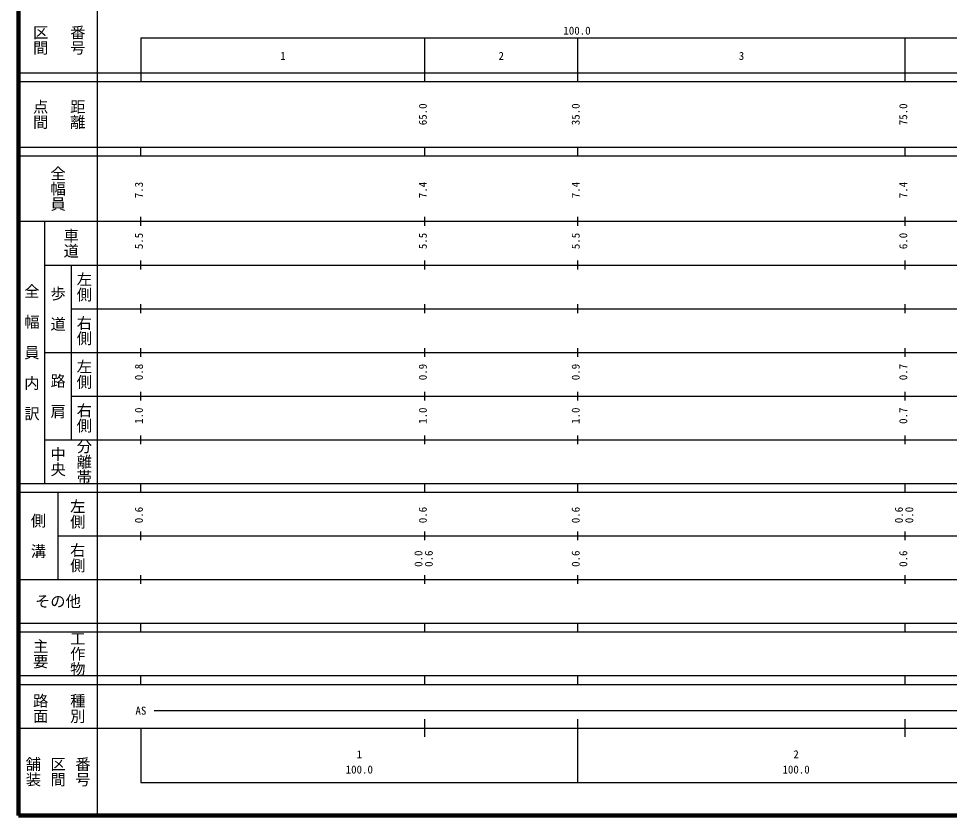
# Model space of a CAD drawing. Units: millimetres on the paper, enlarged 1000 times. Extents: x 40000 to 680000, y 20000 to 380000.
# Drawn here: x 40000 to 253099, y 20000 to 202409 of the extents above; entities that cross this region are included whole.
import ezdxf
from ezdxf.enums import TextEntityAlignment as Align

# ---------------------------------------------------------------- set-up
doc = ezdxf.new("R2010")
doc.units = ezdxf.units.MM
doc.header["$LTSCALE"] = 1000
doc.layers.add('M-TTL', color=2, linetype='Continuous', lineweight=140)
doc.layers.add('M-TTL-BAND', color=7, linetype='Continuous', lineweight=25)
doc.styles.add('@ＭＳ ゴシック', font='')
doc.styles.add('ＭＳ ゴシック', font='')
doc.styles.get('@ＭＳ ゴシック').set_extended_font_data('@MS Gothic')
doc.styles.get('ＭＳ ゴシック').set_extended_font_data('MS Gothic')

msp = doc.modelspace()

# ---------------------------------------------------------------- linework, layer by layer
at = {"layer": 'M-TTL'}
for p, q in [((40000, 380000), (40000, 20000)), ((40000, 20000), (680000, 20000))]:
    msp.add_line(p, q, dxfattribs=at)
at = {"layer": 'M-TTL-BAND'}
for p, q in [((58000, 370000), (58000, 20000)), ((68000, 198000), (579000, 198000)), ((68000, 198000), (68000, 188000)), ((133000, 188000), (133000, 198000)), ((168000, 188000), (168000, 198000)), ((243000, 188000), (243000, 198000)), ((40000, 190000), (579000, 190000)), ((40000, 188000), (579000, 188000)), ((40000, 173000), (579000, 173000)), ((68000, 171000), (68000, 173000)), ((133000, 171000), (133000, 173000)), ((168000, 171000), (168000, 173000)), ((243000, 171000), (243000, 173000)), ((40000, 171000), (579000, 171000)), ((40000, 156000), (579000, 156000)), ((46000, 96000), (46000, 156000)), ((68000, 155000), (68000, 157000)), ((133000, 155000), (133000, 157000)), ((168000, 155000), (168000, 157000)), ((243000, 155000), (243000, 157000)), ((46000, 146000), (579000, 146000)), ((52000, 146000), (52000, 106000)), ((68000, 145000), (68000, 147000)), ((133000, 145000), (133000, 147000)), ((168000, 145000), (168000, 147000)), ((243000, 145000), (243000, 147000)), ((68000, 135000), (68000, 137000)), ((133000, 135000), (133000, 137000)), ((168000, 135000), (168000, 137000)), ((243000, 135000), (243000, 137000)), ((52000, 136000), (579000, 136000)), ((46000, 126000), (579000, 126000)), ((68000, 125000), (68000, 127000)), ((133000, 125000), (133000, 127000)), ((168000, 125000), (168000, 127000)), ((243000, 125000), (243000, 127000)), ((52000, 116000), (579000, 116000)), ((68000, 115000), (68000, 117000)), ((133000, 115000), (133000, 117000)), ((168000, 115000), (168000, 117000)), ((243000, 115000), (243000, 117000)), ((68000, 105000), (68000, 107000)), ((133000, 105000), (133000, 107000)), ((168000, 105000), (168000, 107000)), ((243000, 105000), (243000, 107000)), ((46000, 106000), (579000, 106000)), ((40000, 96000), (579000, 96000)), ((68000, 94000), (68000, 96000)), ((133000, 94000), (133000, 96000)), ((168000, 94000), (168000, 96000)), ((243000, 94000), (243000, 96000)), ((40000, 94000), (579000, 94000)), ((49000, 94000), (49000, 74000)), ((49000, 84000), (579000, 84000)), ((68000, 83000), (68000, 85000)), ((133000, 83000), (133000, 85000)), ((168000, 83000), (168000, 85000)), ((243000, 83000), (243000, 85000)), ((68000, 73000), (68000, 75000)), ((133000, 73000), (133000, 75000)), ((168000, 73000), (168000, 75000)), ((243000, 73000), (243000, 75000)), ((40000, 74000), (579000, 74000)), ((40000, 64000), (579000, 64000)), ((68000, 62000), (68000, 64000)), ((133000, 62000), (133000, 64000)), ((168000, 62000), (168000, 64000)), ((243000, 62000), (243000, 64000)), ((40000, 62000), (579000, 62000)), ((40000, 52000), (579000, 52000)), ((68000, 50000), (68000, 52000)), ((133000, 50000), (133000, 52000)), ((168000, 50000), (168000, 52000)), ((243000, 50000), (243000, 52000)), ((40000, 50000), (579000, 50000)), ((71000, 44000), (565000, 44000)), ((133000, 38000), (133000, 42000)), ((168000, 27500), (168000, 42000)), ((243000, 38000), (243000, 42000)), ((40000, 40000), (579000, 40000)), ((68000, 40000), (68000, 27500)), ((68000, 27500), (579000, 27500))]:
    msp.add_line(p, q, dxfattribs=at)

# ---------------------------------------------------------------- texts
at = {"layer": 'M-TTL-BAND', "style": '@ＭＳ ゴシック'}
for s, p in [('区間', (45000, 197500)), ('番号', (53500, 197500)), ('点間', (45000, 180500)), ('距離', (53500, 180500)), ('全幅員', (49000, 163500)), ('車道', (52000, 151000)), ('左側', (55000, 141000)), ('全\u3000幅\u3000員\u3000内\u3000訳', (43000, 126000)), ('歩\u3000道', (49000, 136000)), ('右側', (55000, 131000)), ('左側', (55000, 121000)), ('路\u3000肩', (49000, 116000)), ('右側', (55000, 111000)), ('分離帯', (55000, 101000)), ('中央', (49000, 101000)), ('左側', (53500, 89000)), ('側\u3000溝', (44500, 84000)), ('右側', (53500, 79000)), ('主要', (45000, 57000)), ('工作物', (53500, 57000)), ('路面', (45000, 44500)), ('種別', (53500, 44500)), ('舗装', (43333, 30000)), ('区間', (49000, 30000)), ('番号', (54667, 30000))]:
    msp.add_text(s, height=2566, rotation=270, dxfattribs=at).set_placement(p, align=Align.MIDDLE_CENTER)
at = {"layer": 'M-TTL-BAND', "style": 'ＭＳ ゴシック'}
for s, p in [('100.0', (167844, 198195)), ('1', (100500, 192405)), ('2', (150500, 192405)), ('3', (205500, 192405)), ('AS', (68000, 42500)), ('1', (118000, 32523)), ('2', (218000, 32523)), ('100.0', (118000, 29033)), ('100.0', (218000, 29033))]:
    msp.add_text(s, height=1833, dxfattribs=at).set_placement(p, align=Align.BOTTOM_CENTER)
for s, p in [('65.0', (134000, 180500)), ('35.0', (169000, 180500)), ('75.0', (244000, 180500)), ('7.3', (69000, 163174)), ('7.4', (134000, 163174)), ('7.4', (169000, 163174)), ('7.4', (244000, 163174)), ('5.5', (69000, 151500)), ('5.5', (134000, 151500)), ('5.5', (169000, 151500)), ('6.0', (244000, 151500)), ('0.8', (69000, 121500)), ('0.9', (134000, 121500)), ('0.9', (169000, 121500)), ('0.7', (244000, 121500)), ('1.0', (69000, 111500)), ('1.0', (134000, 111500)), ('1.0', (169000, 111500)), ('0.7', (244000, 111500)), ('0.6', (69000, 88764)), ('0.6', (134000, 88764)), ('0.6', (169000, 88764)), ('0.6', (243000, 88764)), ('0.0', (245370, 88764)), ('0.0', (133000, 78764)), ('0.6', (135370, 78764)), ('0.6', (169000, 78764)), ('0.6', (244000, 78764))]:
    msp.add_text(s, height=1833, rotation=90, dxfattribs=at).set_placement(p, align=Align.BOTTOM_CENTER)
msp.add_text('その他', height=2566, dxfattribs=at).set_placement((49000, 69000), align=Align.MIDDLE_CENTER)

doc.saveas('drawing.dxf')
